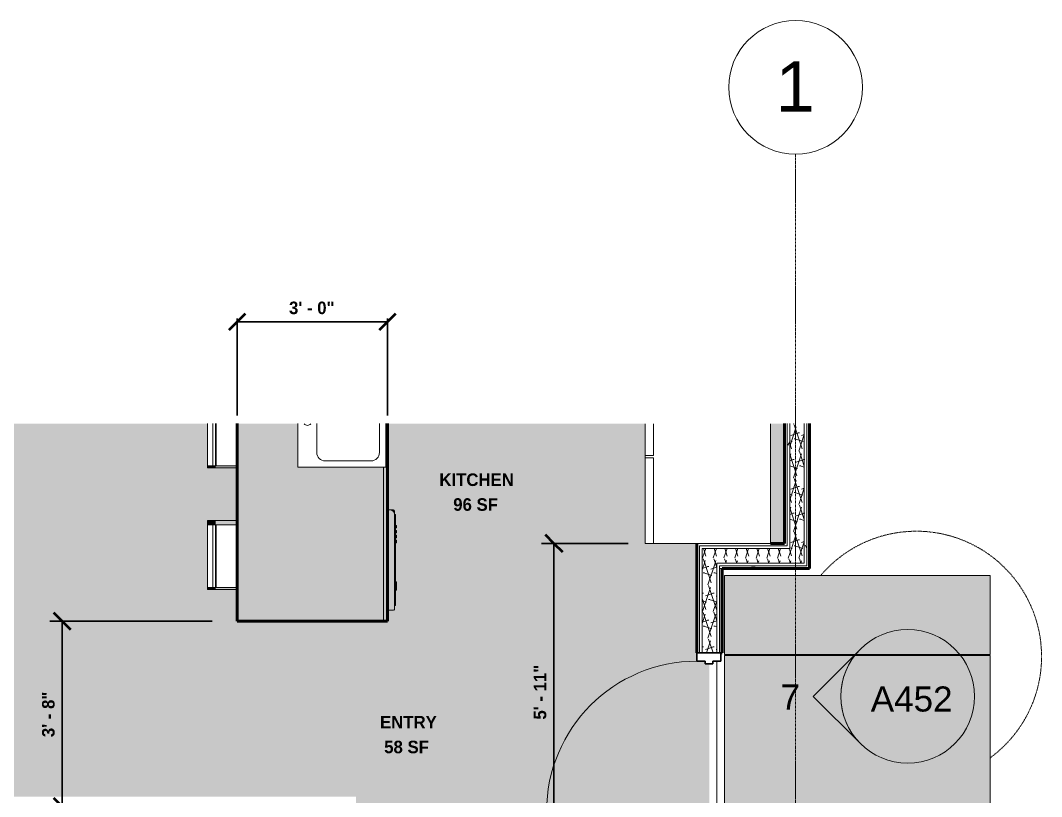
# Model space of a CAD drawing. Header units: inches. Extents: x -4105 to -1989, y 9836 to 11159.
# Drawn here: x -3666.9 to -3422.4, y 10972.6 to 11158.3 of the extents above; entities that cross this region are included whole.
import ezdxf

# ---------------------------------------------------------------- set-up
doc = ezdxf.new("R2010")
doc.units = ezdxf.units.IN
doc.header["$MEASUREMENT"] = 0
doc.linetypes.add('Grid Line 1_2_', pattern=[0.875, 0.5, -0.125, 0.125, -0.125])
doc.linetypes.add('Hidden 1_8_', pattern=[0.1875, 0.125, -0.0625])
for name, color, linetype, lineweight in [('0-1', 7, 'Continuous', 5), ('0-2', 7, 'Continuous', 9), ('0-4', 165, 'Continuous', 5), ('A-ANNO-DIMS-1', 211, 'Continuous', 30), ('A-ANNO-DIMS-64', 211, 'Continuous', 9), ('A-AREA-IDEN', 2, 'Continuous', 9), ('A-AREA-PATT-4', 41, 'Continuous', 9), ('A-DETL-HDLN', 90, 'Hidden 1_8_', 9), ('A-DOOR', 31, 'Continuous', 18), ('A-DOOR-1', 31, 'Continuous', 9), ('A-DOOR-2', 31, 'Continuous', 30), ('A-DOOR-FRAM', 31, 'Continuous', 30), ('A-FLOR', 192, 'Continuous', 18), ('A-FLOR-1', 250, 'Continuous', 18), ('A-FLOR-2', 192, 'Continuous', 5), ('A-WALL', 113, 'Continuous', 18), ('A-WALL-PATT-1', 111, 'Continuous', 9), ('G-ANNO-SYMB', 111, 'Continuous', 9), ('I-FURN', 30, 'Continuous', 9), ('I-WALL-1', 2, 'Continuous', 5), ('I-WALL-2', 2, 'Continuous', 60), ('P-SANR-FIXT', 6, 'Continuous', 9), ('Q-CASE', 31, 'Continuous', 9), ('Q-CASE-1', 31, 'Continuous', 60), ('Q-SPCQ', 91, 'Continuous', 9), ('S-GRID-1', 1, 'Grid Line 1_2_', 9), ('S-GRID-IDEN', 1, 'Continuous', 9), ('S-GRID-IDEN-1', 147, 'Continuous', 9)]:
    doc.layers.add(name, color=color, linetype=linetype, lineweight=lineweight)
doc.styles.add('Arial', font='arial.ttf', dxfattribs={"height": 12})
doc.styles.add('Arial_1', font='arial.ttf', dxfattribs={"height": 6})
doc.styles.add('Century Gothic_B', font='GOTHICB.TTF', dxfattribs={"height": 3})
doc.dimstyles.new('OD_-_HS_-__1__Tol__', dxfattribs={"dimscale": 12, "dimtxt": 3.132505, "dimasz": 0.333333, "dimexe": 0.25, "dimexo": 0.166667, "dimgap": 0.083333, "dimtad": 1, "dimdec": 0, "dimzin": 3, "dimdsep": 46, "dimlunit": 4, "dimtxsty": 'Century Gothic_B', "dimblk1": 'OBLIQUE', "dimblk2": 'OBLIQUE', "dimsah": 1, "dimcen": 0.09, "dimdle": 0.25, "dimazin": 0, "dimtfac": 1, "dimtdec": 4, "dimtix": 1, "dimtmove": 0, "dimatfit": 3, "dimfxl": 1, "dimtvp": 1, "dimtfill": 1, "dimfrac": 2, "dimtolj": 1, "dimtzin": 0, "dimlwd": 30, "dimlwe": 30, "dimarcsym": 2})
pattern_1 = [(0, (0, -1194), (20.48, 5.12), [0.845, -14.515, 0.845, -14.515, -81.92]), (0, (0, -1194), (20.48, 5.12), [-30.72, 0.845, -29.875, 0.845, -14.515, -35.84]), (0, (0, -1194), (20.48, 5.12), [-76.8, 0.845, -9.395, 0.845, -24.755]), (120, (7.68, -1191.44), (-14.67405, 15.1762003), [0.845, -14.515, 0.845, -14.515, -81.92]), (120, (7.68, -1191.44), (-14.67405, 15.1762003), [-30.72, 0.845, -29.875, 0.845, -14.515, -35.84]), (120, (7.68, -1191.44), (-14.67405, 15.1762003), [-76.8, 0.845, -9.395, 0.845, -24.755]), (240, (10.24, -1181.2), (-5.80595, -20.2962003), [0.845, -14.515, 0.845, -14.515, -81.92]), (240, (10.24, -1181.2), (-5.80595, -20.2962003), [-30.72, 0.845, -29.875, 0.845, -14.515, -35.84]), (240, (10.24, -1181.2), (-5.80595, -20.2962003), [-76.8, 0.845, -9.395, 0.845, -24.755])]
pattern_2 = [(161.57, (0.32, -1193.68), (-2.560496185, -0.000537386), [0, -18.214, 2.022, 0]), (18.43, (-0.32, -1193.68), (-2.560496185, 0.000537386), [0, -18.214, 2.022, 0]), (108.43, (0.32, -1193.68), (1.27922091, -6.400876726), [6.07, -14.166]), (71.57, (-0.32, -1193.68), (1.27922091, 6.400876726), [6.07, -14.166])]

# ---------------------------------------------------------------- blocks, each defined once
blk = doc.blocks.new('OD_CW_Base Cabinet - OD_CW_Base Cabinet-1862371-ENLARGED FLOOR PLAN - 2ND FLOOR PLAN - WEST')
at = {"layer": 'Q-CASE'}
for points in [[(0.74, 24), (0.74, -11), (37.56, -11), (37.56, 9.46), (47.98, 9.46), (47.98, 24), (10.48, 24)], [(0.74, -12), (47.98, -12), (47.98, -11.54), (37.56, -11.54), (37.56, -11), (0.74, -11)]]:
    blk.add_hatch(color=256, dxfattribs=at).paths.add_polyline_path(points, flags=0)
for p, q in [((0.74, -11), (0.74, 24)), ((0.74, 24), (47.98, 24)), ((0.74, -12), (0.74, -11)), ((0.74, -11), (37.56, -11)), ((37.56, -11), (0.74, -11)), ((47.98, -12), (0.74, -12))]:
    blk.add_line(p, q, dxfattribs=at)
at = {"layer": 'Q-CASE-1'}
for p, q in [((47.98, 24), (0.74, 24)), ((0.74, 24), (0.74, -12)), ((0.74, -12), (47.98, -12))]:
    blk.add_line(p, q, dxfattribs=at)
blk = doc.blocks.new('Refrigerator_-_Side-by-Side_6047 - 36_ X 30_-345559-ENLARGED FLOOR PLAN - 2ND FLOOR PLAN - WEST')
at = {"layer": 'Q-SPCQ'}
for p, q in [((17.87, 14.42), (-10.76, 14.42)), ((17.87, -15.58), (17.87, 14.42)), ((-10.76, -13.58), (-3.13, -13.58)), ((-3.13, -15.58), (-3.13, -13.58)), ((-2.63, -13.58), (17.87, -13.58)), ((-2.63, -13.58), (-2.63, -15.58)), ((17.87, -15.58), (17.87, -13.58)), ((-10.76, -15.58), (17.87, -15.58)), ((-3.13, -15.58), (-10.76, -15.58)), ((17.87, -15.58), (-2.63, -15.58))]:
    blk.add_line(p, q, dxfattribs=at)
blk = doc.blocks.new('Sink Kitchen-Single - 30_ x 21_-366345-ENLARGED FLOOR PLAN - 2ND FLOOR PLAN - WEST')
at = {"layer": 'P-SANR-FIXT'}
for p, q in [((-3.96, 10.59), (-14.38, 10.59)), ((-14.38, 10.59), (-14.38, -10.41)), ((-3.96, 6.09), (-10.88, 6.09)), ((-12.88, 4.09), (-12.88, -6.91)), ((-10.88, -8.91), (-3.96, -8.91)), ((-14.38, -10.41), (-3.96, -10.41))]:
    blk.add_line(p, q, dxfattribs=at)
for centre, radius, start, end in [((-3.38, 8.34), 1, 127.0538, 180), ((-3.38, 8.34), 1, 180, 232.9462), ((-10.88, 4.09), 2, 90, 180), ((-10.88, -6.91), 2, 180, 270)]:
    blk.add_arc(centre, radius, start, end, dxfattribs=at)
blk = doc.blocks.new('Dishwasher_15404 - 34_ counter-547918-ENLARGED FLOOR PLAN - 2ND FLOOR PLAN - WEST')
at = {"layer": 'Q-SPCQ'}
for points in [[(25.25, 0), (26.73, 0.01), (26.82, 0.06), (26.87, 0.2), (26.87, 22.93), (26.84, 23.21), (26.68, 23.53), (26.56, 23.69), (26.3, 23.87), (26.08, 23.96), (25.8, 24), (25.25, 24), (25.25, 2.45)], [(26.87, 22.93), (26.87, 23.8), (26.82, 23.94), (26.68, 24), (25.8, 24), (26.08, 23.96), (26.34, 23.86), (26.56, 23.69), (26.73, 23.46), (26.84, 23.21)], [(26.87, 1.09), (27.12, 1.09), (27.12, 22.91), (26.87, 22.91), (26.87, 2.45)], [(27.37, 19.69), (27.37, 20.28), (27.12, 20.28), (27.12, 19.69)], [(27.37, 18.51), (27.37, 19.1), (27.12, 19.1), (27.12, 18.51)], [(27.37, 17.33), (27.37, 17.92), (27.12, 17.92), (27.12, 17.33)], [(27.37, 16.15), (27.37, 16.74), (27.12, 16.74), (27.12, 16.15)], [(27.37, 5.81), (27.37, 6.79), (27.12, 6.79), (27.12, 5.81)], [(27.37, 4.82), (27.37, 5.81), (27.12, 5.81), (27.12, 4.82)]]:
    blk.add_hatch(color=256, dxfattribs=at).paths.add_polyline_path(points, flags=0)
for p, q in [((25.8, 24), (25.25, 24)), ((26.68, 24), (25.8, 24)), ((26.87, 22.93), (26.87, 23.8)), ((26.87, 0.2), (26.87, 22.93)), ((26.87, 22.91), (27.12, 22.91)), ((27.12, 22.91), (27.12, 1.09)), ((27.37, 20.28), (27.12, 20.28)), ((27.12, 19.69), (27.37, 19.69)), ((27.37, 20.28), (27.37, 19.69)), ((27.37, 19.1), (27.12, 19.1)), ((27.12, 18.51), (27.37, 18.51)), ((27.37, 17.92), (27.12, 17.92)), ((27.12, 17.33), (27.37, 17.33)), ((27.37, 19.1), (27.37, 18.51)), ((27.37, 17.92), (27.37, 17.33)), ((27.37, 16.74), (27.12, 16.74)), ((27.12, 16.15), (27.37, 16.15)), ((27.37, 16.74), (27.37, 16.15)), ((27.37, 6.79), (27.12, 6.79)), ((27.37, 6.79), (27.37, 5.81)), ((27.37, 5.81), (27.37, 4.82)), ((27.12, 4.82), (27.37, 4.82)), ((26.87, 1.09), (27.12, 1.09)), ((25.25, 0), (26.68, 0))]:
    blk.add_line(p, q, dxfattribs=at)
for centre, radius, start, end in [((25.8, 22.93), 1.07, 360, 90), ((26.68, 23.8), 0.197, 0, 90), ((26.68, 0.2), 0.197, 270, 360), ((26.68, 0.2), 0.197, 285, 345)]:
    blk.add_arc(centre, radius, start, end, dxfattribs=at)
blk = doc.blocks.new('Bar_Stool_6722_1_ - Bar_Stool_6722_1_-1229311-ENLARGED FLOOR PLAN - 2ND FLOOR PLAN - WEST')
at = {"layer": 'I-FURN'}
for points in [[(1, 1.78), (1, 7.07), (0, 7.07), (0, 1.78)], [(16.5, 2.03), (16.5, 7.07), (16, 7.07), (16, 1.78), (16.5, 1.78)], [(1, 1.3), (1, 1.78), (0, 1.78), (0, 0.98), (1, 0.98), (1, 1.24)], [(1, 0), (1, 0.98), (0, 0.98), (0, 0)], [(16.5, 1.25), (16.5, 1.78), (16, 1.78), (16, 0.98), (16.5, 0.98), (16.5, 1.24)], [(16.5, 0.46), (16.5, 0.98), (16, 0.98), (16, 0), (16.5, 0), (16.5, 0.31)]]:
    blk.add_hatch(color=256, dxfattribs=at).paths.add_polyline_path(points, flags=0)
for p, q in [((0, 1.78), (0, 7.07)), ((1, 2.03), (1, 7.07)), ((16, 7.07), (16, 2.03)), ((16.5, 7.07), (16.5, 1.78)), ((1, 1.78), (0, 1.78)), ((0, 1.78), (0, 0.98)), ((1, 0.98), (0, 0.98)), ((0, 0.98), (0, 0)), ((1, 1.91), (1, 2.03)), ((16, 2.03), (1, 2.03)), ((1, 1.24), (1, 1.91)), ((16, 1.91), (1, 1.91)), ((1, 0), (1, 1.24)), ((1, 1.24), (16, 1.24)), ((16, 2.03), (16, 1.91)), ((16, 1.91), (16, 1.24)), ((16.5, 1.78), (16, 1.78)), ((16, 1.24), (16, 0)), ((16.5, 0.98), (16, 0.98)), ((16.5, 0.98), (16.5, 1.78)), ((16.5, 0), (16.5, 0.98)), ((0, 0), (1, 0)), ((1, 0), (16, 0)), ((16, 0), (16.5, 0))]:
    blk.add_line(p, q, dxfattribs=at)
blk = doc.blocks.new('Bar_Stool_6722_1_ - Bar_Stool_6722_1_-V4-ENLARGED FLOOR PLAN - 2ND FLOOR PLAN - WEST')
at = {"layer": 'I-FURN'}
for points in [[(16.5, 1.78), (16.5, 7.07), (16, 7.07), (16, 1.78)], [(16.5, 1.25), (16.5, 1.78), (16, 1.78), (16, 0.98), (16.5, 0.98), (16.5, 1.24)], [(16.5, 0.46), (16.5, 0.98), (16, 0.98), (16, 0), (16.5, 0), (16.5, 0.31)]]:
    blk.add_hatch(color=256, dxfattribs=at).paths.add_polyline_path(points, flags=0)
for p, q in [((16, 7.07), (16, 2.03)), ((16.5, 7.07), (16.5, 1.78)), ((16, 2.03), (5.93, 2.03)), ((16, 1.91), (5.93, 1.91)), ((5.93, 1.24), (16, 1.24)), ((16, 2.03), (16, 1.91)), ((16, 1.91), (16, 1.24)), ((16.5, 1.78), (16, 1.78)), ((16, 1.24), (16, 0)), ((16.5, 0.98), (16, 0.98)), ((16.5, 0.98), (16.5, 1.78)), ((16.5, 0), (16.5, 0.98)), ((5.93, 0), (16, 0)), ((16, 0), (16.5, 0))]:
    blk.add_line(p, q, dxfattribs=at)
blk = doc.blocks.new('DIMBLOCK5-ENLARGED FLOOR PLAN - 2ND FLOOR PLAN - WEST')
at = {"layer": 'A-ANNO-DIMS-64', "lineweight": 50, "transparency": 16777216}
for p, q in [((-3656.86, 11014.59), (-3658.86, 11016.59)), ((-3656.86, 11014.59), (-3654.86, 11012.59)), ((-3656.86, 10970.21), (-3658.86, 10972.21)), ((-3656.86, 10970.21), (-3654.86, 10968.21))]:
    blk.add_line(p, q, dxfattribs=at)
at = {"layer": 'A-ANNO-DIMS-64', "lineweight": 30, "transparency": 16777216}
for p, q in [((-3620.97, 11014.59), (-3659.86, 11014.59)), ((-3656.86, 10970.21), (-3656.86, 11014.59)), ((-3656.86, 11014.59), (-3620.97, 11014.59)), ((-3657.69, 10970.21), (-3653.86, 10970.21)), ((-3656.86, 10970.21), (-3657.69, 10970.21))]:
    blk.add_line(p, q, dxfattribs=at)
at = {"layer": 'A-ANNO-DIMS-64', "color": 0, "lineweight": 30, "transparency": 16777216, "insert": (-3661.7, 10986.81), "char_height": 3, "width": 13.425, "attachment_point": 1, "rotation": 90, "line_spacing_factor": 0.984502, "style": 'Century Gothic_B', "bg_fill": 3, "box_fill_scale": 1.25, "bg_fill_color": 256, "bg_fill_true_color": 13158600, "bg_fill_transparency": 0}
blk.add_mtext('3\' - 8"', dxfattribs=at)
blk = doc.blocks.new('_Oblique')
at = {"color": 0, "linetype": 'ByBlock', "lineweight": -2}
blk.add_line((-0.5, -0.5), (0.5, 0.5), dxfattribs=at)
blk = doc.blocks.new('DIMBLOCK8-ENLARGED FLOOR PLAN - 2ND FLOOR PLAN - WEST')
at = {"layer": 'A-ANNO-DIMS-64', "lineweight": 50, "transparency": 16777216}
for p, q in [((-3539.14, 11033.19), (-3541.14, 11035.19)), ((-3539.14, 11033.19), (-3537.14, 11031.19)), ((-3539.14, 10962.36), (-3541.14, 10964.36)), ((-3539.14, 10962.36), (-3537.14, 10960.36))]:
    blk.add_line(p, q, dxfattribs=at)
at = {"layer": 'A-ANNO-DIMS-64', "lineweight": 30, "transparency": 16777216}
for p, q in [((-3521.35, 11033.19), (-3542.14, 11033.19)), ((-3539.14, 10962.36), (-3539.14, 11033.19)), ((-3539.14, 11033.19), (-3521.35, 11033.19)), ((-3521.4, 10962.36), (-3542.14, 10962.36)), ((-3539.14, 10962.36), (-3521.4, 10962.36))]:
    blk.add_line(p, q, dxfattribs=at)
at = {"layer": 'A-ANNO-DIMS-64', "color": 0, "lineweight": 30, "transparency": 16777216, "insert": (-3543.99, 10991.01), "char_height": 3, "width": 16.2294, "attachment_point": 1, "rotation": 90, "line_spacing_factor": 0.984502, "style": 'Century Gothic_B', "bg_fill": 3, "box_fill_scale": 1.25, "bg_fill_color": 256, "bg_fill_true_color": 13158600, "bg_fill_transparency": 0}
blk.add_mtext('5\' - 11"', dxfattribs=at)
blk = doc.blocks.new('DIMBLOCK9-ENLARGED FLOOR PLAN - 2ND FLOOR PLAN - WEST')
at = {"layer": 'A-ANNO-DIMS-64', "lineweight": 50, "transparency": 16777216}
for p, q in [((-3614.97, 11086.2), (-3616.97, 11084.2)), ((-3614.97, 11086.2), (-3612.97, 11088.2)), ((-3578.97, 11086.2), (-3580.97, 11084.2)), ((-3578.97, 11086.2), (-3576.97, 11088.2))]:
    blk.add_line(p, q, dxfattribs=at)
at = {"layer": 'A-ANNO-DIMS-64', "lineweight": 30, "transparency": 16777216}
for p, q in [((-3614.97, 11087.03), (-3614.97, 11083.2)), ((-3614.97, 11086.2), (-3578.97, 11086.2)), ((-3614.97, 11086.2), (-3614.97, 11063.82)), ((-3578.97, 11087.03), (-3578.97, 11083.2)), ((-3578.97, 11086.2), (-3578.97, 11063.82))]:
    blk.add_line(p, q, dxfattribs=at)
at = {"layer": 'A-ANNO-DIMS-64', "color": 0, "lineweight": 30, "transparency": 16777216, "insert": (-3602.57, 11091.04), "char_height": 3, "width": 13.425, "attachment_point": 1, "line_spacing_factor": 0.984502, "style": 'Century Gothic_B', "bg_fill": 3, "box_fill_scale": 1.25, "bg_fill_color": 256, "bg_fill_true_color": 13158600, "bg_fill_transparency": 0}
blk.add_mtext('3\' - 0"', dxfattribs=at)
blk = doc.blocks.new('Grid - Grid Head - Circle-50561-ENLARGED FLOOR PLAN - 2ND FLOOR PLAN - WEST')
at = {"layer": 'S-GRID-IDEN-1'}
for start, end in [(360, 180), (180, 360)]:
    blk.add_arc((0, 0), 0.25, start, end, dxfattribs=at)
blk = doc.blocks.new('CTR - 1st Phase - Shell_rvt-1-ENLARGED FLOOR PLAN - 2ND FLOOR PLAN - WEST')
at = {"layer": 'A-FLOR-1'}
for p, q in [((-3500.17, 10968.99), (-3500.17, 11004.99)), ((-3500.17, 11004.99), (-3500.17, 10968.99))]:
    blk.add_line(p, q, dxfattribs=at)
at = {"layer": 'S-GRID-1'}
blk.add_line((-3481.32, 9836.18), (-3481.32, 11126.32), dxfattribs=at)
at = {"layer": '0-4', "xscale": 63.99999999999997, "yscale": 63.99999999999997, "zscale": 63.99999999999997}
blk.add_blockref('Grid - Grid Head - Circle-50561-ENLARGED FLOOR PLAN - 2ND FLOOR PLAN - WEST', (-3481.32, 11142.32), dxfattribs=at)
at = {"layer": 'S-GRID-IDEN', "insert": (-3486.08, 11148.52), "char_height": 12, "width": 11.312, "attachment_point": 1, "style": 'Arial'}
blk.add_mtext('1', dxfattribs=at)
blk = doc.blocks.new('HOLLOW METAL - UNIT DOOR-2058840-ENLARGED FLOOR PLAN - 2ND FLOOR PLAN - WEST')
at = {"layer": 'A-DOOR-1'}
blk.add_arc((18, -3.25), 36, 180, 270, dxfattribs=at)
at = {"layer": 'A-DOOR-2'}
for p, q in [((16.25, -3.25), (18, -3.25)), ((16.25, -39.25), (16.25, -3.25)), ((18, -3.25), (18, -39.25)), ((18, -39.25), (16.25, -39.25))]:
    blk.add_line(p, q, dxfattribs=at)
at = {"layer": 'A-DOOR-FRAM'}
for p, q in [((-20, 2.5), (-18, 2.5)), ((-20, -3.25), (-20, 2.5)), ((-18, 2.5), (-18, 0.5625)), ((18, 2.5), (20, 2.5)), ((18, 0.5625), (18, 2.5)), ((20, 2.5), (20, -3.25)), ((-18, 0.5625), (-17.375, 0.5625)), ((-17.375, 0.5625), (-17.375, -1.3125)), ((17.375, 0.5625), (18, 0.5625)), ((17.375, -1.3125), (17.375, 0.5625)), ((-18, -1.3125), (-18, -3.25)), ((-17.375, -1.3125), (-18, -1.3125)), ((18, -1.3125), (17.375, -1.3125)), ((18, -3.25), (18, -1.3125)), ((-18, -3.25), (-20, -3.25)), ((20, -3.25), (18, -3.25))]:
    blk.add_line(p, q, dxfattribs=at)
blk = doc.blocks.new('Elevation - Filled Arrow-152140-ENLARGED FLOOR PLAN - 2ND FLOOR PLAN - WEST')
at = {"layer": 'G-ANNO-SYMB'}
for start, end in [(360, 180), (180, 360)]:
    blk.add_arc((0, 0), 0.25, start, end, dxfattribs=at)
blk = doc.blocks.new('Elevation - Filled Arrow-151867-ENLARGED FLOOR PLAN - 2ND FLOOR PLAN - WEST')
at = {"layer": 'G-ANNO-SYMB'}
for p, q in [((0, 0.3536), (-0.1768, 0.1768)), ((0.1768, 0.1768), (0, 0.3536))]:
    blk.add_line(p, q, dxfattribs=at)
blk.add_arc((0, 0), 0.25, 45, 135, dxfattribs=at)
blk = doc.blocks.new('CTR - 1st Phase - Unit Layouts_rvt-1-ENLARGED FLOOR PLAN - 2ND FLOOR PLAN - WEST')
at = {"layer": 'A-DETL-HDLN'}
for start, end in [(0, 139.5189), (179.0849, 179.5628), (306.2543, 0)]:
    blk.add_arc((-3452.42, 11006.09), 30, start, end, dxfattribs=at)
at = {"layer": '0-2'}
for name, p, rotation in [('Bar_Stool_6722_1_ - Bar_Stool_6722_1_-V4-ENLARGED FLOOR PLAN - 2ND FLOOR PLAN - WEST', (-3622.05, 11067.76), 270.0000000000971), ('OD_CW_Base Cabinet - OD_CW_Base Cabinet-1862371-ENLARGED FLOOR PLAN - 2ND FLOOR PLAN - WEST', (-3590.97, 11013.85), 90.00000000000458), ('Sink Kitchen-Single - 30_ x 21_-366345-ENLARGED FLOOR PLAN - 2ND FLOOR PLAN - WEST', (-3589.84, 11065.79), 90.00000000000463), ('Refrigerator_-_Side-by-Side_6047 - 36_ X 30_-345559-ENLARGED FLOOR PLAN - 2ND FLOOR PLAN - WEST', (-3501.77, 11051.06), 270.0000000000026), ('Bar_Stool_6722_1_ - Bar_Stool_6722_1_-1229311-ENLARGED FLOOR PLAN - 2ND FLOOR PLAN - WEST', (-3622.05, 11038.64), 270.0000000000971)]:
    blk.add_blockref(name, p, dxfattribs=dict(at, rotation=rotation))
blk.add_blockref('Dishwasher_15404 - 34_ counter-547918-ENLARGED FLOOR PLAN - 2ND FLOOR PLAN - WEST', (-3604.22, 11017.19), dxfattribs=at)
at = {"layer": 'A-AREA-IDEN', "char_height": 3, "attachment_point": 1, "style": 'Century Gothic_B'}
for s, insert, width in [('KITCHEN', (-3566.58, 11049.91), 19.594), ('96 SF', (-3563.26, 11043.98), 11.514), ('ENTRY', (-3580.79, 10991.88), 13.938), ('58 SF', (-3579.79, 10985.96), 11.514)]:
    blk.add_mtext(s, dxfattribs=dict(at, insert=insert, width=width))
at = {"layer": 'A-ANNO-DIMS-1'}
dim = blk.add_linear_dim(base=(-3578.97, 11086.2), p1=(-3614.97, 11089.03), p2=(-3578.97, 11089.03), dimstyle='OD_-_HS_-__1__Tol__', override={"dimpost": '<>', "dimfxl": 36}, dxfattribs=at)
dim.commit()
dim.dimension.update_dxf_attribs({"geometry": 'DIMBLOCK9-ENLARGED FLOOR PLAN - 2ND FLOOR PLAN - WEST', "text_midpoint": (-3596.97, 11088.77)})
for base, p1, p2, override, picture, middle in [((-3539.14, 11033.19), (-3519.4, 10962.36), (-3519.35, 11033.19), {"dimpost": '<>', "dimfxl": 70.825018}, 'DIMBLOCK8-ENLARGED FLOOR PLAN - 2ND FLOOR PLAN - WEST', (-3541.68, 10997.78)), ((-3656.86, 11014.59), (-3659.69, 10970.21), (-3618.97, 11014.59), {"dimpost": '<>', "dimfxl": 60.222784}, 'DIMBLOCK5-ENLARGED FLOOR PLAN - 2ND FLOOR PLAN - WEST', (-3659.43, 10992.4))]:
    dim = blk.add_linear_dim(base=base, p1=p1, p2=p2, angle=90, dimstyle='OD_-_HS_-__1__Tol__', override=override, dxfattribs=at)
    dim.commit()
    dim.dimension.update_dxf_attribs({"geometry": picture, "text_midpoint": middle})

msp = doc.modelspace()

# ---------------------------------------------------------------- block references
at = {"layer": '0-1'}
msp.add_blockref('CTR - 1st Phase - Unit Layouts_rvt-1-ENLARGED FLOOR PLAN - 2ND FLOOR PLAN - WEST', (0, 0), dxfattribs=at)

# ---------------------------------------------------------------- next in the draw order: hatches: boundary and pattern name
at = {"layer": 'A-AREA-PATT-4'}
h = msp.add_hatch(color=256, dxfattribs=at)
h.paths.add_polyline_path([(-3519.75, 10918.03), (-3555.75, 10918.03), (-3555.75, 10919.78), (-3519.75, 10919.78)], flags=0)
h.paths.add_polyline_path([(-3504.92, 10968.99), (-3540.92, 10968.99), (-3540.92, 10970.74), (-3504.92, 10970.74)], flags=0)
h.paths.add_polyline_path([(-3485.6, 10841.19), (-3483.97, 10841.19), (-3483.97, 10902.56), (-3538.37, 10902.56), (-3538.37, 10907.31), (-3520.75, 10907.31), (-3520.75, 10916.03), (-3519.75, 10916.03), (-3519.75, 10918.03), (-3517.81, 10918.03), (-3517.81, 10918.65), (-3515.94, 10918.65), (-3515.94, 10918.03), (-3514, 10918.03), (-3514, 10916.03), (-3516, 10916.03), (-3516, 10907.31), (-3483.97, 10907.31), (-3483.97, 10959.99), (-3516, 10959.99), (-3516, 10956.03), (-3514, 10956.03), (-3514, 10954.03), (-3515.94, 10954.03), (-3515.94, 10953.4), (-3517.81, 10953.4), (-3517.81, 10954.03), (-3519.75, 10954.03), (-3519.75, 10956.03), (-3520.75, 10956.03), (-3520.75, 10964.74), (-3504.92, 10964.74), (-3504.92, 10968.99), (-3502.99, 10968.99), (-3502.99, 10969.61), (-3501.92, 10969.61), (-3501.92, 11004.36), (-3502.99, 11004.36), (-3502.99, 11004.99), (-3504.92, 11004.99), (-3504.92, 11033.19), (-3517.35, 11033.19), (-3517.35, 11061.83), (-3578.97, 11061.83), (-3578.97, 11041.19), (-3577.49, 11041.17), (-3577.41, 11041.13), (-3577.35, 11040.99), (-3577.33, 11040.1), (-3577.1, 11040.1), (-3577.1, 11037.47), (-3576.85, 11037.47), (-3576.85, 11036.88), (-3577.1, 11036.88), (-3577.1, 11036.29), (-3576.85, 11036.29), (-3576.85, 11035.7), (-3577.1, 11035.7), (-3577.1, 11035.11), (-3576.85, 11035.11), (-3576.85, 11034.52), (-3577.1, 11034.52), (-3577.1, 11033.93), (-3576.85, 11033.93), (-3576.85, 11033.34), (-3577.1, 11033.34), (-3577.1, 11023.98), (-3576.85, 11023.98), (-3576.85, 11022.01), (-3577.1, 11022.01), (-3577.1, 11018.28), (-3577.35, 11018.28), (-3577.36, 11017.34), (-3577.41, 11017.25), (-3577.55, 11017.19), (-3578.97, 11017.19), (-3578.97, 11014.59), (-3614.97, 11014.59), (-3614.97, 11022.14), (-3622.05, 11022.14), (-3622.05, 11038.64), (-3614.97, 11038.64), (-3614.97, 11051.26), (-3622.05, 11051.26), (-3622.05, 11061.83), (-3851.85, 11061.83), (-3851.85, 10972.59), (-3709.8, 10972.59), (-3709.8, 10967.84), (-3851.85, 10967.84), (-3851.85, 10937.53), (-3824.32, 10937.53), (-3824.32, 10938.83), (-3819.57, 10938.83), (-3819.57, 10932.78), (-3851.85, 10932.78), (-3851.85, 10841.19), (-3620, 10841.19), (-3620, 10865.56), (-3615.25, 10865.56), (-3615.25, 10865.19), (-3556.85, 10865.19), (-3556.85, 10841.19), (-3548.82, 10841.19), (-3548.82, 10848.92), (-3548.7, 10849.88), (-3548.33, 10850.78), (-3547.73, 10851.55), (-3546.96, 10852.14), (-3546.06, 10852.51), (-3545.1, 10852.64), (-3543.71, 10852.64), (-3544.06, 10855.67), (-3545.25, 10856.67), (-3545.82, 10857.67), (-3546.09, 10858.72), (-3546.26, 10859.67), (-3546.35, 10860.67), (-3546.17, 10862.66), (-3545.64, 10864.67), (-3544.91, 10866.67), (-3543.98, 10868.67), (-3542.59, 10870.67), (-3541.59, 10871.67), (-3540.72, 10872.17), (-3539.35, 10872.67), (-3538.35, 10872.67), (-3536.97, 10872.17), (-3536.11, 10871.67), (-3535.11, 10870.67), (-3533.72, 10868.67), (-3532.79, 10866.67), (-3532.06, 10864.67), (-3531.52, 10862.66), (-3531.35, 10860.67), (-3531.44, 10859.67), (-3531.61, 10858.67), (-3531.88, 10857.67), (-3532.45, 10856.67), (-3533.64, 10855.67), (-3533.99, 10852.64), (-3532.6, 10852.64), (-3531.63, 10852.51), (-3530.74, 10852.14), (-3529.96, 10851.55), (-3529.37, 10850.78), (-3529, 10849.88), (-3528.87, 10848.92), (-3528.87, 10841.19), (-3522.85, 10841.19), (-3522.85, 10843.33), (-3518.1, 10843.33), (-3518.1, 10841.19), (-3488.99, 10841.19)], flags=0)
h.paths.add_polyline_path([(-3786.43, 10843.38), (-3786.43, 10923.38), (-3708.43, 10923.38), (-3708.43, 10843.38), (-3763.8, 10843.38)], flags=0)
h.paths.add_polyline_path([(-3706.5, 10843.88), (-3706.5, 10861.88), (-3688.5, 10861.88), (-3688.5, 10843.88)], flags=0)
h.paths.add_polyline_path([(-3808.43, 10843.88), (-3808.43, 10861.88), (-3790.43, 10861.88), (-3790.43, 10843.88)], flags=0)
h.paths.add_polyline_path([(-3519.52, 10863.33), (-3522.85, 10863.33), (-3522.85, 10868.45), (-3485.6, 10868.45), (-3485.6, 10863.7), (-3518.1, 10863.7), (-3518.1, 10863.33), (-3518.72, 10863.33)], flags=0)
h.paths.add_polyline_path([(-3615.87, 10899.56), (-3620, 10899.56), (-3620, 10902.56), (-3648.75, 10902.56), (-3648.75, 10913.46), (-3649.5, 10913.46), (-3649.5, 10915.96), (-3648.75, 10915.96), (-3648.75, 10938.21), (-3647.37, 10938.21), (-3647.37, 10958.21), (-3648.75, 10958.21), (-3648.75, 10958.46), (-3649.5, 10958.46), (-3649.5, 10960.96), (-3648.75, 10960.96), (-3648.75, 10967.84), (-3673.8, 10967.84), (-3673.8, 10972.59), (-3586.5, 10972.59), (-3586.5, 10960.96), (-3585.75, 10960.96), (-3585.75, 10958.46), (-3586.5, 10958.46), (-3586.5, 10936.21), (-3587.87, 10936.21), (-3587.87, 10916.21), (-3586.5, 10916.21), (-3586.5, 10915.96), (-3585.75, 10915.96), (-3585.75, 10913.46), (-3586.5, 10913.46), (-3586.5, 10907.31), (-3570.37, 10907.31), (-3570.37, 10902.56), (-3615.25, 10902.56), (-3615.25, 10899.56)], flags=0)
h.paths.add_polyline_path([(-3644, 10907.31), (-3620, 10907.31), (-3620, 10967.84), (-3644, 10967.84), (-3644, 10960.96), (-3643.25, 10960.96), (-3643.25, 10958.46), (-3644, 10958.46), (-3644, 10958.21), (-3646, 10958.21), (-3646, 10936.21), (-3647.37, 10936.21), (-3647.37, 10916.21), (-3644, 10916.21), (-3644, 10915.96), (-3643.25, 10915.96), (-3643.25, 10913.46), (-3644, 10913.46), (-3644, 10911.83)], flags=0)
h.paths.add_polyline_path([(-3615.25, 10907.31), (-3591.25, 10907.31), (-3591.25, 10913.46), (-3592, 10913.46), (-3592, 10915.96), (-3591.25, 10915.96), (-3591.25, 10916.21), (-3589.25, 10916.21), (-3589.25, 10938.21), (-3587.87, 10938.21), (-3587.87, 10958.21), (-3591.25, 10958.21), (-3591.25, 10958.46), (-3592, 10958.46), (-3592, 10960.96), (-3591.25, 10960.96), (-3591.25, 10967.84), (-3615.25, 10967.84), (-3615.25, 10911.83)], flags=0)
h.paths.add_polyline_path([(-3500.17, 10909.42), (-3512.41, 10909.42), (-3512.41, 10934.42), (-3486.41, 10934.42), (-3486.41, 10909.42), (-3495.59, 10909.42)], flags=0)
h.paths.add_polyline_path([(-3826.22, 10939.58), (-3851.47, 10939.58), (-3851.47, 10967.58), (-3826.22, 10967.58), (-3826.22, 10966.58), (-3825.72, 10966.56), (-3825.72, 10965.83), (-3826.22, 10965.83), (-3826.22, 10949.58), (-3825.72, 10949.57), (-3825.72, 10949.08), (-3826.22, 10949.08)], flags=0)
h.paths.add_polyline_path([(-3763.8, 11022.79), (-3802.9, 11022.79), (-3802.9, 11057.79), (-3796.9, 11057.79), (-3796.9, 11058.79), (-3724.9, 11058.79), (-3724.9, 11057.79), (-3718.9, 11057.79), (-3718.9, 11022.79)], flags=0)
h.paths.add_polyline_path([(-3483.97, 11033.19), (-3483.97, 11061.83), (-3487.35, 11061.83), (-3487.35, 11033.19)], flags=0)
at = {"layer": 'A-FLOR-2'}
h = msp.add_hatch(color=256, dxfattribs=at)
h.paths.add_polyline_path([(-3458.45, 10948.97), (-3434.72, 10948.97), (-3434.72, 10967.92), (-3477.97, 10967.92), (-3477.97, 10948.97), (-3468.59, 10948.97)], flags=0)
h.paths.add_polyline_path([(-3434.72, 10968.17), (-3434.72, 11006.32), (-3498.33, 11006.32), (-3498.33, 10968.17), (-3458.45, 10968.17)], flags=0)
h.paths.add_polyline_path([(-3434.72, 11006.57), (-3434.72, 11025.52), (-3498.33, 11025.52), (-3498.33, 11006.57), (-3453.24, 11006.57)], flags=0)
at = {"layer": 'A-WALL-PATT-1'}
h = msp.add_hatch(dxfattribs=at)
h.set_pattern_fill('FP_1', color=256, style=0, pattern_type=2)
h.set_pattern_definition(pattern_1)
h.paths.add_polyline_path([(-3483.97, 11032.56), (-3483.35, 11032.56), (-3483.35, 11061.83), (-3483.97, 11061.83), (-3483.97, 11033.19)], flags=0)
h = msp.add_hatch(dxfattribs=at)
h.set_pattern_fill('FP_1', color=256, style=0, pattern_type=2)
h.set_pattern_definition(pattern_1)
h.paths.add_polyline_path([(-3482.72, 11031.94), (-3482.72, 11061.83), (-3483.35, 11061.83), (-3483.35, 11031.94)], flags=0)
h = msp.add_hatch(dxfattribs=at)
h.set_pattern_fill('FP_4', color=256, style=0, pattern_type=2)
h.set_pattern_definition(pattern_2)
h.paths.add_polyline_path([(-3482.72, 11028.44), (-3479.22, 11028.44), (-3479.22, 11061.83), (-3482.72, 11061.83), (-3482.72, 11031.94)], flags=0)
h = msp.add_hatch(dxfattribs=at)
h.set_pattern_fill('FP_1', color=256, style=0, pattern_type=2)
h.set_pattern_definition(pattern_1)
h.paths.add_polyline_path([(-3478.6, 11027.81), (-3478.6, 11061.83), (-3479.22, 11061.83), (-3479.22, 11027.81)], flags=0)
h = msp.add_hatch(dxfattribs=at)
h.set_pattern_fill('FP_1', color=256, style=0, pattern_type=2)
h.set_pattern_definition(pattern_1)
h.paths.add_polyline_path([(-3477.97, 11027.19), (-3477.97, 11061.83), (-3478.6, 11061.83), (-3478.6, 11027.19)], flags=0)
h = msp.add_hatch(dxfattribs=at)
h.set_pattern_fill('FP_4', color=256, style=0, pattern_type=2)
h.set_pattern_definition(pattern_2)
h.paths.add_polyline_path([(-3500.17, 11028.44), (-3482.72, 11028.44), (-3482.72, 11031.94), (-3503.67, 11031.94), (-3503.67, 11028.44)], flags=0)
h = msp.add_hatch(dxfattribs=at)
h.set_pattern_fill('FP_4', color=256, style=0, pattern_type=2)
h.set_pattern_definition(pattern_2)
h.paths.add_polyline_path([(-3503.62, 10964.74), (-3500.17, 10964.74), (-3500.17, 10966.99), (-3503.67, 10966.99), (-3503.67, 10964.74)], flags=0)
h.paths.add_polyline_path([(-3501.11, 11006.99), (-3500.17, 11006.99), (-3500.17, 11028.44), (-3503.67, 11028.44), (-3503.67, 11006.99), (-3502.99, 11006.99)], flags=0)
h = msp.add_hatch(dxfattribs=at)
h.set_pattern_fill('FP_1', color=256, style=0, pattern_type=2)
h.set_pattern_definition(pattern_1)
h.paths.add_polyline_path([(-3479.22, 11027.19), (-3478.6, 11027.19), (-3478.6, 11027.81), (-3499.55, 11027.81), (-3499.55, 11027.19), (-3480.83, 11027.19)], flags=0)
at = {"layer": 'I-WALL-1'}
h = msp.add_hatch(color=256, dxfattribs=at)
h.paths.add_polyline_path([(-3499.55, 10965.99), (-3498.92, 10965.99), (-3498.92, 10966.99), (-3499.55, 10966.99)], flags=0)
h.paths.add_polyline_path([(-3499.55, 11006.99), (-3498.92, 11006.99), (-3498.92, 11027.19), (-3499.55, 11027.19), (-3499.55, 11012.66)], flags=0)

# ---------------------------------------------------------------- next in the draw order: linework, layer by layer
at = {"layer": 'A-FLOR'}
for p, q in [((-3498.33, 11025.52), (-3498.33, 11006.57)), ((-3434.72, 11025.52), (-3498.33, 11025.52)), ((-3434.72, 11006.57), (-3434.72, 11025.52)), ((-3498.33, 11006.57), (-3434.72, 11006.57)), ((-3498.33, 11006.32), (-3498.33, 10968.17)), ((-3434.72, 11006.32), (-3498.33, 11006.32)), ((-3434.72, 10968.17), (-3434.72, 11006.32))]:
    msp.add_line(p, q, dxfattribs=at)
at = {"layer": 'A-WALL'}
for p, q in [((-3483.35, 11032.56), (-3483.35, 11061.83)), ((-3482.72, 11031.94), (-3482.72, 11061.83)), ((-3479.22, 11028.44), (-3479.22, 11061.83)), ((-3478.6, 11027.81), (-3478.6, 11061.83)), ((-3504.3, 11006.99), (-3504.3, 11032.56)), ((-3483.35, 11032.56), (-3504.3, 11032.56)), ((-3503.67, 11006.99), (-3503.67, 11031.94)), ((-3482.72, 11031.94), (-3503.67, 11031.94)), ((-3500.17, 11006.99), (-3500.17, 11028.44)), ((-3479.22, 11028.44), (-3500.17, 11028.44)), ((-3499.55, 11006.99), (-3499.55, 11027.81)), ((-3478.6, 11027.81), (-3499.55, 11027.81)), ((-3498.92, 11027.19), (-3499.55, 11027.19))]:
    msp.add_line(p, q, dxfattribs=at)
at = {"layer": 'I-WALL-2'}
for p, q in [((-3483.97, 11061.83), (-3483.97, 11033.19)), ((-3477.97, 11027.19), (-3477.97, 11061.83)), ((-3504.92, 11033.19), (-3504.92, 11006.99)), ((-3483.97, 11033.19), (-3487.35, 11033.19)), ((-3498.92, 11006.99), (-3498.92, 11027.19)), ((-3498.92, 11027.19), (-3477.97, 11027.19)), ((-3499.17, 11006.99), (-3498.92, 11006.99))]:
    msp.add_line(p, q, dxfattribs=at)

# ---------------------------------------------------------------- next in the draw order: block references
at = {"layer": '0-1'}
msp.add_blockref('CTR - 1st Phase - Shell_rvt-1-ENLARGED FLOOR PLAN - 2ND FLOOR PLAN - WEST', (0, 0), dxfattribs=at)
at = {"layer": 'A-DOOR', "rotation": 270.0000000000022}
msp.add_blockref('HOLLOW METAL - UNIT DOOR-2058840-ENLARGED FLOOR PLAN - 2ND FLOOR PLAN - WEST', (-3501.67, 10986.99), dxfattribs=at)
at = {"layer": 'G-ANNO-SYMB', "xscale": 63.99999999999997, "yscale": 63.99999999999997, "zscale": 63.99999999999997}
msp.add_blockref('Elevation - Filled Arrow-152140-ENLARGED FLOOR PLAN - 2ND FLOOR PLAN - WEST', (-3454.46, 10996.57), dxfattribs=at)
at = {"layer": 'G-ANNO-SYMB', "xscale": 63.99999999999997, "yscale": 63.99999999999997, "zscale": 63.99999999999997, "rotation": 90.0000000000023}
msp.add_blockref('Elevation - Filled Arrow-151867-ENLARGED FLOOR PLAN - 2ND FLOOR PLAN - WEST', (-3454.46, 10996.57), dxfattribs=at)

# ---------------------------------------------------------------- next in the draw order: texts
at = {"layer": 'G-ANNO-SYMB', "char_height": 6, "attachment_point": 1, "style": 'Arial_1'}
for s, insert, width in [('7', (-3484.91, 10999.42), 5.656), ('A452', (-3463.31, 10998.94), 23.836)]:
    msp.add_mtext(s, dxfattribs=dict(at, insert=insert, width=width))

doc.saveas('drawing.dxf')
